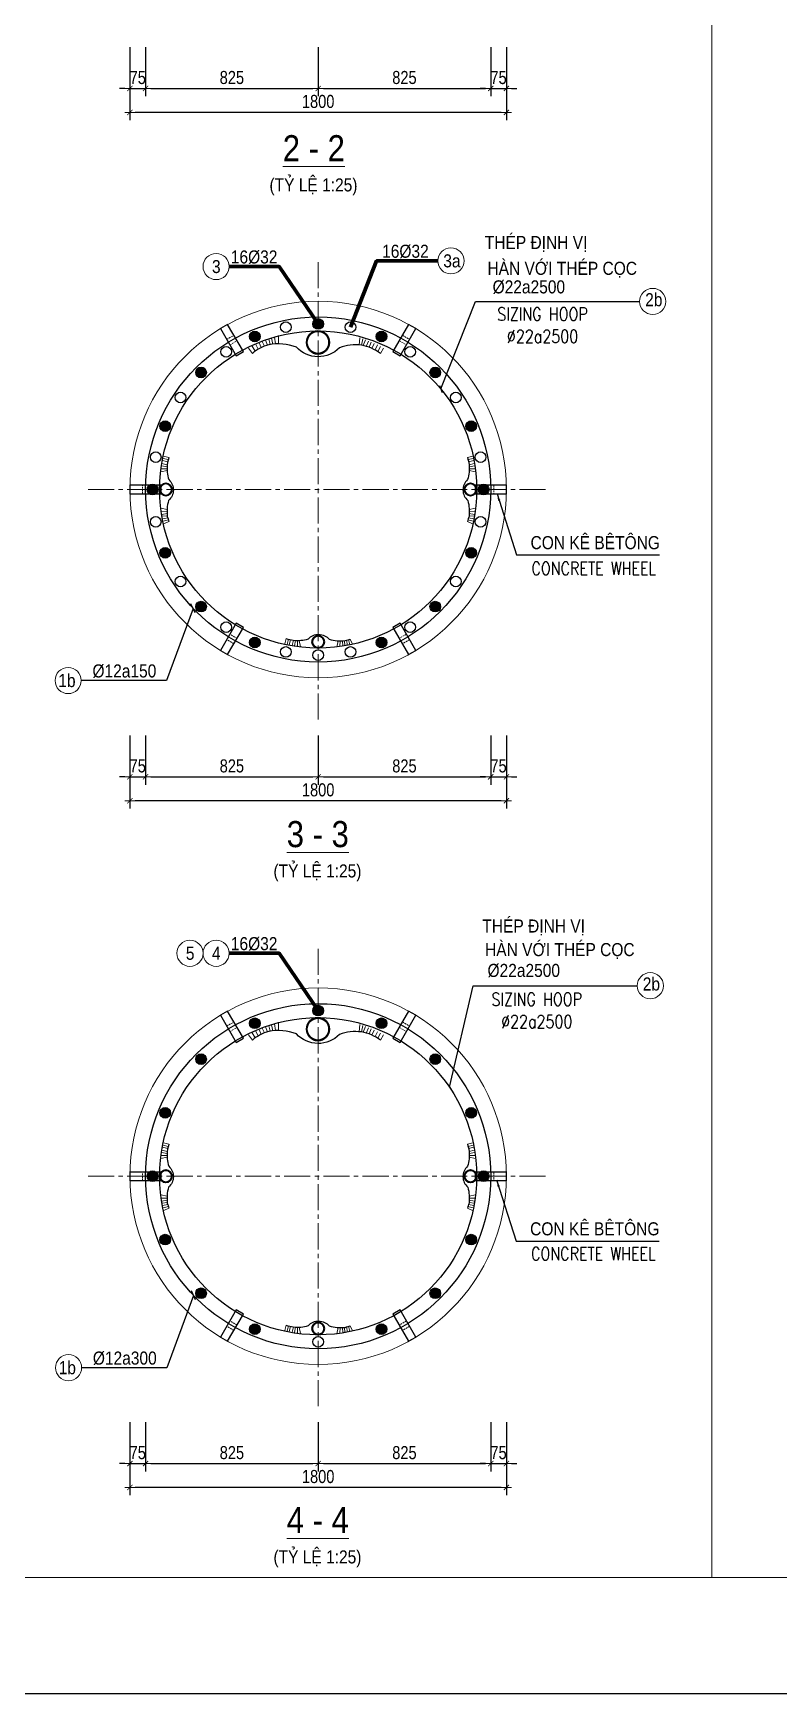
# Model space of a CAD drawing. Header units: millimetres. Extents: x -2123450 to -961021, y -260876 to 649159.
# Drawn here: x -1621413 to -1600025, y 211502 to 259140 of the extents above; entities that cross this region are included whole.
import ezdxf
from ezdxf.enums import TextEntityAlignment as Align

# ---------------------------------------------------------------- set-up
doc = ezdxf.new("R2010")
doc.units = ezdxf.units.MM
doc.header["$LTSCALE"] = 1000
doc.header["$MEASUREMENT"] = 0
doc.header["$PDMODE"] = 66
doc.linetypes.add('CENTER2', pattern=[1.125, 0.75, -0.125, 0.125, -0.125])
doc.linetypes.add('HIDDEN', pattern=[0.375, 0.25, -0.125])
doc.layers.get('0').update_dxf_attribs({"linetype": 'CONTINUOUS'})
doc.layers.get('DEFPOINTS').update_dxf_attribs({"linetype": 'CONTINUOUS'})
for name, color, linetype in [('03BORER', 3, 'CONTINUOUS'), ('05STEEL', 4, 'CONTINUOUS'), ('TEXT', 7, 'CONTINUOUS')]:
    doc.layers.add(name, color=color, linetype=linetype)
for name, color, linetype, lineweight in [('NDC_S_AXIS', 5, 'CENTER2', 15), ('NDC_S_CONTINUOUS', 3, 'CONTINUOUS', 20), ('NDC_S_DIM', 1, 'CONTINUOUS', 9), ('NDC_S_FOUNDATION NAME', 7, 'CONTINUOUS', 20), ('NDC_S_HATCH MATERIAL', 8, 'CONTINUOUS', 13), ('NDC_S_LEADER', 1, 'CONTINUOUS', 9), ('NDC_S_REBAR', 4, 'CONTINUOUS', 35), ('NDC_S_REBAR NO.', 7, 'CONTINUOUS', 20), ('NDC_S_REBAR NO. BOX', 1, 'CONTINUOUS', 9), ('NDC_S_REBAR SECTION', 6, 'CONTINUOUS', 25), ('NDC_S_STIRRUP', 2, 'CONTINUOUS', 25), ('NDC_S_VN TITLE', 6, 'CONTINUOUS', 9)]:
    doc.layers.add(name, color=color, linetype=linetype, lineweight=lineweight)
doc.styles.add('NDC_ARIAL', font='arial.ttf', dxfattribs={"width": 0.8})
doc.styles.get("Standard").update_dxf_attribs({"font": 'romans.shx', "bigfont": 'vns.shx'})
doc.dimstyles.new('NDC_1-100', dxfattribs={"dimscale": 100, "dimtxt": 2.2, "dimasz": 1, "dimexe": 1.5, "dimexo": 2, "dimgap": 0.8, "dimtad": 1, "dimdec": 0, "dimdsep": 46, "dimtxsty": 'NDC_ARIAL', "dimblk": 'DIMMARK', "dimcen": 49999.938995, "dimdle": 1.5, "dimclrd": 1, "dimclre": 1, "dimclrt": 3, "dimadec": 0, "dimazin": 0, "dimtfac": 1, "dimtdec": 0, "dimtix": 1, "dimtmove": 2, "dimatfit": 3, "dimfxl": 1, "dimarcsym": 0})
doc.dimstyles.new('NDC_1-150(25)', dxfattribs={"dimscale": 150, "dimtxt": 2.5, "dimasz": 1, "dimexe": 1.5, "dimexo": 0, "dimgap": 0.8, "dimtad": 1, "dimdec": 0, "dimlfac": 0.166667, "dimdsep": 46, "dimtxsty": 'NDC_ARIAL', "dimblk": 'DIMMARK', "dimcen": 49999.938995, "dimdle": 1.5, "dimclrd": 1, "dimclre": 1, "dimclrt": 3, "dimadec": 0, "dimazin": 0, "dimtfac": 1, "dimtdec": 0, "dimtix": 1, "dimtmove": 2, "dimatfit": 3, "dimfxl": 1, "dimarcsym": 0})

# ---------------------------------------------------------------- blocks, each defined once
blk = doc.blocks.new('DIMMARK')
at = {"layer": 'NDC_S_DIM', "color": 1}
blk.add_line((-1.5, 0), (1, 0), dxfattribs=at)
at = {"layer": 'NDC_S_DIM', "color": 2, "const_width": 0.15}
blk.add_lwpolyline([(-0.5, -0.5), (0.5, 0.5)], dxfattribs=at)
blk = doc.blocks.new('*D2135')
at = {"layer": 'DEFPOINTS', "color": 0, "transparency": 16777216}
for p in [(-1618639, 258738), (-1607839, 258738), (-1618639, 256868)]:
    blk.add_point(p, dxfattribs=at)
at = {"layer": 'NDC_S_DIM', "color": 1, "lineweight": -2, "transparency": 16777216}
for p, q in [((-1618639, 258738), (-1618639, 256643)), ((-1607839, 258738), (-1607839, 256643)), ((-1607989, 256868), (-1618489, 256868))]:
    blk.add_line(p, q, dxfattribs=at)
at = {"layer": 'NDC_S_DIM', "color": 1, "lineweight": -2, "transparency": 16777216, "xscale": 150, "yscale": 150, "zscale": 150, "rotation": 180}
blk.add_blockref('DIMMARK', (-1618639, 256868), dxfattribs=at)
at = {"layer": 'NDC_S_DIM', "color": 1, "lineweight": -2, "transparency": 16777216, "xscale": 150, "yscale": 150, "zscale": 150}
blk.add_blockref('DIMMARK', (-1607839, 256868), dxfattribs=at)
at = {"layer": 'NDC_S_DIM', "color": 3, "transparency": 16777216, "insert": (-1613239, 257180), "char_height": 375, "attachment_point": 5, "style": 'NDC_ARIAL'}
blk.add_mtext('1800', dxfattribs=at)
blk = doc.blocks.new('*D2136')
at = {"layer": 'DEFPOINTS', "color": 0, "transparency": 16777216}
for p in [(-1618639, 258738), (-1618189, 258738), (-1618189, 257555)]:
    blk.add_point(p, dxfattribs=at)
at = {"layer": 'NDC_S_DIM', "color": 1, "lineweight": -2, "transparency": 16777216}
for p, q in [((-1618639, 258738), (-1618639, 257330)), ((-1618189, 258738), (-1618189, 257330)), ((-1618789, 257555), (-1618939, 257555)), ((-1618639, 257555), (-1618189, 257555)), ((-1618039, 257555), (-1617889, 257555))]:
    blk.add_line(p, q, dxfattribs=at)
at = {"layer": 'NDC_S_DIM', "color": 1, "lineweight": -2, "transparency": 16777216, "xscale": 150, "yscale": 150, "zscale": 150}
blk.add_blockref('DIMMARK', (-1618639, 257555), dxfattribs=at)
at = {"layer": 'NDC_S_DIM', "color": 1, "lineweight": -2, "transparency": 16777216, "xscale": 150, "yscale": 150, "zscale": 150, "rotation": 180}
blk.add_blockref('DIMMARK', (-1618189, 257555), dxfattribs=at)
at = {"layer": 'NDC_S_DIM', "color": 3, "transparency": 16777216, "insert": (-1618414, 257866), "char_height": 375, "attachment_point": 5, "style": 'NDC_ARIAL'}
blk.add_mtext('75', dxfattribs=at)
blk = doc.blocks.new('*D2137')
at = {"layer": 'DEFPOINTS', "color": 0, "transparency": 16777216}
for p in [(-1618189, 258738), (-1613239, 258738), (-1613239, 257555)]:
    blk.add_point(p, dxfattribs=at)
at = {"layer": 'NDC_S_DIM', "color": 1, "lineweight": -2, "transparency": 16777216}
for p, q in [((-1618189, 258738), (-1618189, 257330)), ((-1613239, 258738), (-1613239, 257330)), ((-1618039, 257555), (-1613389, 257555))]:
    blk.add_line(p, q, dxfattribs=at)
at = {"layer": 'NDC_S_DIM', "color": 1, "lineweight": -2, "transparency": 16777216, "xscale": 150, "yscale": 150, "zscale": 150, "rotation": 180}
blk.add_blockref('DIMMARK', (-1618189, 257555), dxfattribs=at)
at = {"layer": 'NDC_S_DIM', "color": 1, "lineweight": -2, "transparency": 16777216, "xscale": 150, "yscale": 150, "zscale": 150}
blk.add_blockref('DIMMARK', (-1613239, 257555), dxfattribs=at)
at = {"layer": 'NDC_S_DIM', "color": 3, "transparency": 16777216, "insert": (-1615714, 257867), "char_height": 375, "attachment_point": 5, "style": 'NDC_ARIAL'}
blk.add_mtext('825', dxfattribs=at)
blk = doc.blocks.new('*D2138')
at = {"layer": 'DEFPOINTS', "color": 0, "transparency": 16777216}
for p in [(-1613239, 258738), (-1608289, 258738), (-1608289, 257555)]:
    blk.add_point(p, dxfattribs=at)
at = {"layer": 'NDC_S_DIM', "color": 1, "lineweight": -2, "transparency": 16777216}
for p, q in [((-1613239, 258738), (-1613239, 257330)), ((-1608289, 258738), (-1608289, 257330)), ((-1613089, 257555), (-1608439, 257555))]:
    blk.add_line(p, q, dxfattribs=at)
at = {"layer": 'NDC_S_DIM', "color": 1, "lineweight": -2, "transparency": 16777216, "xscale": 150, "yscale": 150, "zscale": 150, "rotation": 180}
blk.add_blockref('DIMMARK', (-1613239, 257555), dxfattribs=at)
at = {"layer": 'NDC_S_DIM', "color": 1, "lineweight": -2, "transparency": 16777216, "xscale": 150, "yscale": 150, "zscale": 150}
blk.add_blockref('DIMMARK', (-1608289, 257555), dxfattribs=at)
at = {"layer": 'NDC_S_DIM', "color": 3, "transparency": 16777216, "insert": (-1610764, 257867), "char_height": 375, "attachment_point": 5, "style": 'NDC_ARIAL'}
blk.add_mtext('825', dxfattribs=at)
blk = doc.blocks.new('*D2139')
at = {"layer": 'DEFPOINTS', "color": 0, "transparency": 16777216}
for p in [(-1608289, 258738), (-1607839, 258738), (-1607839, 257555)]:
    blk.add_point(p, dxfattribs=at)
at = {"layer": 'NDC_S_DIM', "color": 1, "lineweight": -2, "transparency": 16777216}
for p, q in [((-1608289, 258738), (-1608289, 257330)), ((-1607839, 258738), (-1607839, 257330)), ((-1608439, 257555), (-1608589, 257555)), ((-1608289, 257555), (-1607839, 257555)), ((-1607689, 257555), (-1607539, 257555))]:
    blk.add_line(p, q, dxfattribs=at)
at = {"layer": 'NDC_S_DIM', "color": 1, "lineweight": -2, "transparency": 16777216, "xscale": 150, "yscale": 150, "zscale": 150}
blk.add_blockref('DIMMARK', (-1608289, 257555), dxfattribs=at)
at = {"layer": 'NDC_S_DIM', "color": 1, "lineweight": -2, "transparency": 16777216, "xscale": 150, "yscale": 150, "zscale": 150, "rotation": 180}
blk.add_blockref('DIMMARK', (-1607839, 257555), dxfattribs=at)
at = {"layer": 'NDC_S_DIM', "color": 3, "transparency": 16777216, "insert": (-1608064, 257866), "char_height": 375, "attachment_point": 5, "style": 'NDC_ARIAL'}
blk.add_mtext('75', dxfattribs=at)
blk = doc.blocks.new('*U155')
at = {"layer": 'NDC_S_CONTINUOUS'}
blk.add_circle((0, 0), 5400, dxfattribs=at)
at = {"layer": 'NDC_S_STIRRUP'}
for radius in [4950, 4550]:
    blk.add_circle((0, 0), radius, dxfattribs=at)
blk = doc.blocks.new('*D2140')
at = {"layer": 'DEFPOINTS', "color": 0, "transparency": 16777216}
for p in [(-1618639, 238990), (-1607839, 238990), (-1618639, 237120)]:
    blk.add_point(p, dxfattribs=at)
at = {"layer": 'NDC_S_DIM', "color": 1, "lineweight": -2, "transparency": 16777216}
for p, q in [((-1618639, 238990), (-1618639, 236895)), ((-1607839, 238990), (-1607839, 236895)), ((-1607989, 237120), (-1618489, 237120))]:
    blk.add_line(p, q, dxfattribs=at)
at = {"layer": 'NDC_S_DIM', "color": 1, "lineweight": -2, "transparency": 16777216, "xscale": 150, "yscale": 150, "zscale": 150, "rotation": 180}
blk.add_blockref('DIMMARK', (-1618639, 237120), dxfattribs=at)
at = {"layer": 'NDC_S_DIM', "color": 1, "lineweight": -2, "transparency": 16777216, "xscale": 150, "yscale": 150, "zscale": 150}
blk.add_blockref('DIMMARK', (-1607839, 237120), dxfattribs=at)
at = {"layer": 'NDC_S_DIM', "color": 3, "transparency": 16777216, "insert": (-1613239, 237431), "char_height": 375, "attachment_point": 5, "style": 'NDC_ARIAL'}
blk.add_mtext('1800', dxfattribs=at)
blk = doc.blocks.new('*D2141')
at = {"layer": 'DEFPOINTS', "color": 0, "transparency": 16777216}
for p in [(-1618639, 238990), (-1618189, 238990), (-1618189, 237807)]:
    blk.add_point(p, dxfattribs=at)
at = {"layer": 'NDC_S_DIM', "color": 1, "lineweight": -2, "transparency": 16777216}
for p, q in [((-1618639, 238990), (-1618639, 237582)), ((-1618189, 238990), (-1618189, 237582)), ((-1618789, 237807), (-1618939, 237807)), ((-1618639, 237807), (-1618189, 237807)), ((-1618039, 237807), (-1617889, 237807))]:
    blk.add_line(p, q, dxfattribs=at)
at = {"layer": 'NDC_S_DIM', "color": 1, "lineweight": -2, "transparency": 16777216, "xscale": 150, "yscale": 150, "zscale": 150}
blk.add_blockref('DIMMARK', (-1618639, 237807), dxfattribs=at)
at = {"layer": 'NDC_S_DIM', "color": 1, "lineweight": -2, "transparency": 16777216, "xscale": 150, "yscale": 150, "zscale": 150, "rotation": 180}
blk.add_blockref('DIMMARK', (-1618189, 237807), dxfattribs=at)
at = {"layer": 'NDC_S_DIM', "color": 3, "transparency": 16777216, "insert": (-1618414, 238118), "char_height": 375, "attachment_point": 5, "style": 'NDC_ARIAL'}
blk.add_mtext('75', dxfattribs=at)
blk = doc.blocks.new('*D2142')
at = {"layer": 'DEFPOINTS', "color": 0, "transparency": 16777216}
for p in [(-1618189, 238990), (-1613239, 238990), (-1613239, 237807)]:
    blk.add_point(p, dxfattribs=at)
at = {"layer": 'NDC_S_DIM', "color": 1, "lineweight": -2, "transparency": 16777216}
for p, q in [((-1618189, 238990), (-1618189, 237582)), ((-1613239, 238990), (-1613239, 237582)), ((-1618039, 237807), (-1613389, 237807))]:
    blk.add_line(p, q, dxfattribs=at)
at = {"layer": 'NDC_S_DIM', "color": 1, "lineweight": -2, "transparency": 16777216, "xscale": 150, "yscale": 150, "zscale": 150, "rotation": 180}
blk.add_blockref('DIMMARK', (-1618189, 237807), dxfattribs=at)
at = {"layer": 'NDC_S_DIM', "color": 1, "lineweight": -2, "transparency": 16777216, "xscale": 150, "yscale": 150, "zscale": 150}
blk.add_blockref('DIMMARK', (-1613239, 237807), dxfattribs=at)
at = {"layer": 'NDC_S_DIM', "color": 3, "transparency": 16777216, "insert": (-1615714, 238118), "char_height": 375, "attachment_point": 5, "style": 'NDC_ARIAL'}
blk.add_mtext('825', dxfattribs=at)
blk = doc.blocks.new('*D2143')
at = {"layer": 'DEFPOINTS', "color": 0, "transparency": 16777216}
for p in [(-1613239, 238990), (-1608289, 238990), (-1608289, 237807)]:
    blk.add_point(p, dxfattribs=at)
at = {"layer": 'NDC_S_DIM', "color": 1, "lineweight": -2, "transparency": 16777216}
for p, q in [((-1613239, 238990), (-1613239, 237582)), ((-1608289, 238990), (-1608289, 237582)), ((-1613089, 237807), (-1608439, 237807))]:
    blk.add_line(p, q, dxfattribs=at)
at = {"layer": 'NDC_S_DIM', "color": 1, "lineweight": -2, "transparency": 16777216, "xscale": 150, "yscale": 150, "zscale": 150, "rotation": 180}
blk.add_blockref('DIMMARK', (-1613239, 237807), dxfattribs=at)
at = {"layer": 'NDC_S_DIM', "color": 1, "lineweight": -2, "transparency": 16777216, "xscale": 150, "yscale": 150, "zscale": 150}
blk.add_blockref('DIMMARK', (-1608289, 237807), dxfattribs=at)
at = {"layer": 'NDC_S_DIM', "color": 3, "transparency": 16777216, "insert": (-1610764, 238118), "char_height": 375, "attachment_point": 5, "style": 'NDC_ARIAL'}
blk.add_mtext('825', dxfattribs=at)
blk = doc.blocks.new('*D2144')
at = {"layer": 'DEFPOINTS', "color": 0, "transparency": 16777216}
for p in [(-1608289, 238990), (-1607839, 238990), (-1607839, 237807)]:
    blk.add_point(p, dxfattribs=at)
at = {"layer": 'NDC_S_DIM', "color": 1, "lineweight": -2, "transparency": 16777216}
for p, q in [((-1608289, 238990), (-1608289, 237582)), ((-1607839, 238990), (-1607839, 237582)), ((-1608439, 237807), (-1608589, 237807)), ((-1608289, 237807), (-1607839, 237807)), ((-1607689, 237807), (-1607539, 237807))]:
    blk.add_line(p, q, dxfattribs=at)
at = {"layer": 'NDC_S_DIM', "color": 1, "lineweight": -2, "transparency": 16777216, "xscale": 150, "yscale": 150, "zscale": 150}
blk.add_blockref('DIMMARK', (-1608289, 237807), dxfattribs=at)
at = {"layer": 'NDC_S_DIM', "color": 1, "lineweight": -2, "transparency": 16777216, "xscale": 150, "yscale": 150, "zscale": 150, "rotation": 180}
blk.add_blockref('DIMMARK', (-1607839, 237807), dxfattribs=at)
at = {"layer": 'NDC_S_DIM', "color": 3, "transparency": 16777216, "insert": (-1608064, 238118), "char_height": 375, "attachment_point": 5, "style": 'NDC_ARIAL'}
blk.add_mtext('75', dxfattribs=at)
blk = doc.blocks.new('*D2120')
at = {"layer": 'DEFPOINTS', "color": 0, "transparency": 16777216}
for p in [(-1618639, 219290), (-1607839, 219290), (-1618639, 217420)]:
    blk.add_point(p, dxfattribs=at)
at = {"layer": 'NDC_S_DIM', "color": 1, "lineweight": -2, "transparency": 16777216}
for p, q in [((-1618639, 219290), (-1618639, 217195)), ((-1607839, 219290), (-1607839, 217195)), ((-1607989, 217420), (-1618489, 217420))]:
    blk.add_line(p, q, dxfattribs=at)
at = {"layer": 'NDC_S_DIM', "color": 1, "lineweight": -2, "transparency": 16777216, "xscale": 150, "yscale": 150, "zscale": 150, "rotation": 180}
blk.add_blockref('DIMMARK', (-1618639, 217420), dxfattribs=at)
at = {"layer": 'NDC_S_DIM', "color": 1, "lineweight": -2, "transparency": 16777216, "xscale": 150, "yscale": 150, "zscale": 150}
blk.add_blockref('DIMMARK', (-1607839, 217420), dxfattribs=at)
at = {"layer": 'NDC_S_DIM', "color": 3, "transparency": 16777216, "insert": (-1613239, 217732), "char_height": 375, "attachment_point": 5, "style": 'NDC_ARIAL'}
blk.add_mtext('1800', dxfattribs=at)
blk = doc.blocks.new('*D2121')
at = {"layer": 'DEFPOINTS', "color": 0, "transparency": 16777216}
for p in [(-1618639, 219290), (-1618189, 219290), (-1618189, 218107)]:
    blk.add_point(p, dxfattribs=at)
at = {"layer": 'NDC_S_DIM', "color": 1, "lineweight": -2, "transparency": 16777216}
for p, q in [((-1618639, 219290), (-1618639, 217882)), ((-1618189, 219290), (-1618189, 217882)), ((-1618789, 218107), (-1618939, 218107)), ((-1618639, 218107), (-1618189, 218107)), ((-1618039, 218107), (-1617889, 218107))]:
    blk.add_line(p, q, dxfattribs=at)
at = {"layer": 'NDC_S_DIM', "color": 1, "lineweight": -2, "transparency": 16777216, "xscale": 150, "yscale": 150, "zscale": 150}
blk.add_blockref('DIMMARK', (-1618639, 218107), dxfattribs=at)
at = {"layer": 'NDC_S_DIM', "color": 1, "lineweight": -2, "transparency": 16777216, "xscale": 150, "yscale": 150, "zscale": 150, "rotation": 180}
blk.add_blockref('DIMMARK', (-1618189, 218107), dxfattribs=at)
at = {"layer": 'NDC_S_DIM', "color": 3, "transparency": 16777216, "insert": (-1618414, 218418), "char_height": 375, "attachment_point": 5, "style": 'NDC_ARIAL'}
blk.add_mtext('75', dxfattribs=at)
blk = doc.blocks.new('*D2122')
at = {"layer": 'DEFPOINTS', "color": 0, "transparency": 16777216}
for p in [(-1618189, 219290), (-1613239, 219290), (-1613239, 218107)]:
    blk.add_point(p, dxfattribs=at)
at = {"layer": 'NDC_S_DIM', "color": 1, "lineweight": -2, "transparency": 16777216}
for p, q in [((-1618189, 219290), (-1618189, 217882)), ((-1613239, 219290), (-1613239, 217882)), ((-1618039, 218107), (-1613389, 218107))]:
    blk.add_line(p, q, dxfattribs=at)
at = {"layer": 'NDC_S_DIM', "color": 1, "lineweight": -2, "transparency": 16777216, "xscale": 150, "yscale": 150, "zscale": 150, "rotation": 180}
blk.add_blockref('DIMMARK', (-1618189, 218107), dxfattribs=at)
at = {"layer": 'NDC_S_DIM', "color": 1, "lineweight": -2, "transparency": 16777216, "xscale": 150, "yscale": 150, "zscale": 150}
blk.add_blockref('DIMMARK', (-1613239, 218107), dxfattribs=at)
at = {"layer": 'NDC_S_DIM', "color": 3, "transparency": 16777216, "insert": (-1615714, 218418), "char_height": 375, "attachment_point": 5, "style": 'NDC_ARIAL'}
blk.add_mtext('825', dxfattribs=at)
blk = doc.blocks.new('*D2123')
at = {"layer": 'DEFPOINTS', "color": 0, "transparency": 16777216}
for p in [(-1613239, 219290), (-1608289, 219290), (-1608289, 218107)]:
    blk.add_point(p, dxfattribs=at)
at = {"layer": 'NDC_S_DIM', "color": 1, "lineweight": -2, "transparency": 16777216}
for p, q in [((-1613239, 219290), (-1613239, 217882)), ((-1608289, 219290), (-1608289, 217882)), ((-1613089, 218107), (-1608439, 218107))]:
    blk.add_line(p, q, dxfattribs=at)
at = {"layer": 'NDC_S_DIM', "color": 1, "lineweight": -2, "transparency": 16777216, "xscale": 150, "yscale": 150, "zscale": 150, "rotation": 180}
blk.add_blockref('DIMMARK', (-1613239, 218107), dxfattribs=at)
at = {"layer": 'NDC_S_DIM', "color": 1, "lineweight": -2, "transparency": 16777216, "xscale": 150, "yscale": 150, "zscale": 150}
blk.add_blockref('DIMMARK', (-1608289, 218107), dxfattribs=at)
at = {"layer": 'NDC_S_DIM', "color": 3, "transparency": 16777216, "insert": (-1610764, 218418), "char_height": 375, "attachment_point": 5, "style": 'NDC_ARIAL'}
blk.add_mtext('825', dxfattribs=at)
blk = doc.blocks.new('*D2124')
at = {"layer": 'DEFPOINTS', "color": 0, "transparency": 16777216}
for p in [(-1608289, 219290), (-1607839, 219290), (-1607839, 218107)]:
    blk.add_point(p, dxfattribs=at)
at = {"layer": 'NDC_S_DIM', "color": 1, "lineweight": -2, "transparency": 16777216}
for p, q in [((-1608289, 219290), (-1608289, 217882)), ((-1607839, 219290), (-1607839, 217882)), ((-1608439, 218107), (-1608589, 218107)), ((-1608289, 218107), (-1607839, 218107)), ((-1607689, 218107), (-1607539, 218107))]:
    blk.add_line(p, q, dxfattribs=at)
at = {"layer": 'NDC_S_DIM', "color": 1, "lineweight": -2, "transparency": 16777216, "xscale": 150, "yscale": 150, "zscale": 150}
blk.add_blockref('DIMMARK', (-1608289, 218107), dxfattribs=at)
at = {"layer": 'NDC_S_DIM', "color": 1, "lineweight": -2, "transparency": 16777216, "xscale": 150, "yscale": 150, "zscale": 150, "rotation": 180}
blk.add_blockref('DIMMARK', (-1607839, 218107), dxfattribs=at)
at = {"layer": 'NDC_S_DIM', "color": 3, "transparency": 16777216, "insert": (-1608064, 218418), "char_height": 375, "attachment_point": 5, "style": 'NDC_ARIAL'}
blk.add_mtext('75', dxfattribs=at)
blk = doc.blocks.new('21231')
at = {"layer": 'NDC_S_REBAR SECTION'}
h = blk.add_hatch(color=256, dxfattribs=at)
h.dxf.hatch_style = 1
edge = h.paths.add_edge_path()
edge.add_arc((-522, -406), 153, 0, 360)
blk.add_circle((-522, -406), 153, dxfattribs=at)
blk = doc.blocks.new('*U128')
at = {"color": 1}
blk.add_blockref('21231', (522, 406), dxfattribs=at)
blk = doc.blocks.new('*U2082')
at = {"color": 0, "linetype": 'ByBlock', "lineweight": -2, "transparency": 16777216, "rotation": 180}
blk.add_blockref('*U128', (0, 0), dxfattribs=at)
blk = doc.blocks.new('*U2083')
at = {"layer": '03BORER', "color": 0, "linetype": 'ByBlock', "lineweight": -2, "transparency": 16777216}
blk.add_blockref('*U2082', (-1443220, 376956), dxfattribs=at)
for p, rotation in [((-1445038, 376594), 22.5), ((-1441402, 376594), 337.4999999999999), ((-1446579, 375565), 45.00000000000001), ((-1439861, 375565), 315), ((-1447608, 374024), 67.5), ((-1438831, 374024), 292.4999999999999), ((-1447970, 372206), 90), ((-1438470, 372206), 270), ((-1447608, 370388), 112.5), ((-1438831, 370388), 247.5), ((-1446579, 368847), 135), ((-1439861, 368847), 225), ((-1445038, 367817), 157.5), ((-1441402, 367817), 202.4999999999999), ((-1443220, 367456), 180)]:
    blk.add_blockref('*U2082', p, dxfattribs=dict(at, rotation=rotation))
blk = doc.blocks.new('MC7')
at = {"layer": '03BORER'}
blk.add_lwpolyline([(-277807, 378710), (-275557, 378710), (-275557, 379310), (-277807, 379310)], close=True, dxfattribs=at)
at = {"layer": 'NDC_S_HATCH MATERIAL', "linetype": 'HIDDEN', "ltscale": 0.5}
for p, q in [((-276907, 378710), (-276907, 379310)), ((-276457, 378710), (-276457, 379310))]:
    blk.add_line(p, q, dxfattribs=at)
blk = doc.blocks.new('*U124')
at = {"layer": 'NDC_S_DIM', "xscale": 0.4, "yscale": 0.4, "zscale": 0.4}
blk.add_blockref('MC7', (110673, -151604), dxfattribs=at)
blk = doc.blocks.new('*U2084')
at = {"color": 0, "linetype": 'ByBlock', "lineweight": -2, "transparency": 16777216}
blk.add_blockref('*U124', (0, 0), dxfattribs=at)
blk = doc.blocks.new('*U2085')
at = {"layer": '03BORER', "color": 0, "linetype": 'ByBlock', "lineweight": -2, "transparency": 16777216}
for p, rotation in [((-1445695, 337529), 299.9999999999999), ((-1440745, 337529), 239.9999999999999), ((-1438270, 333242), 180), ((-1445695, 328955), 59.99999999999999), ((-1440745, 328955), 120)]:
    blk.add_blockref('*U2084', p, dxfattribs=dict(at, rotation=rotation))
blk.add_blockref('*U2084', (-1448170, 333242), dxfattribs=at)
blk = doc.blocks.new('*U2086')
at = {"color": 0, "linetype": 'ByBlock', "lineweight": -2, "transparency": 16777216, "rotation": 180}
blk.add_blockref('*U128', (0, 0), dxfattribs=at)
blk = doc.blocks.new('*U2087')
at = {"layer": '03BORER', "color": 0, "linetype": 'ByBlock', "lineweight": -2, "transparency": 16777216}
blk.add_blockref('*U2086', (-1443220, 376956), dxfattribs=at)
for p, rotation in [((-1445038, 376594), 22.5), ((-1441402, 376594), 337.4999999999999), ((-1446579, 375565), 45.00000000000001), ((-1439861, 375565), 315), ((-1447608, 374024), 67.5), ((-1438831, 374024), 292.4999999999999), ((-1447970, 372206), 90), ((-1438470, 372206), 270), ((-1447608, 370388), 112.5), ((-1438831, 370388), 247.5), ((-1446579, 368847), 135), ((-1439861, 368847), 225), ((-1445038, 367817), 157.5), ((-1441402, 367817), 202.4999999999999), ((-1443220, 367456), 180)]:
    blk.add_blockref('*U2086', p, dxfattribs=dict(at, rotation=rotation))
blk = doc.blocks.new('*U123')
at = {"layer": 'NDC_S_DIM', "xscale": 0.4, "yscale": 0.4, "zscale": 0.4}
blk.add_blockref('MC7', (110673, -151604), dxfattribs=at)
blk = doc.blocks.new('*U2072')
at = {"color": 0, "linetype": 'ByBlock', "lineweight": -2, "transparency": 16777216}
blk.add_blockref('*U123', (0, 0), dxfattribs=at)
blk = doc.blocks.new('*U2073')
at = {"layer": '03BORER', "color": 0, "linetype": 'ByBlock', "lineweight": -2, "transparency": 16777216}
for p, rotation in [((-1445695, 356744), 299.9999999999999), ((-1440745, 356744), 239.9999999999999), ((-1438270, 352458), 180), ((-1445695, 348171), 59.99999999999999), ((-1440745, 348171), 120)]:
    blk.add_blockref('*U2072', p, dxfattribs=dict(at, rotation=rotation))
blk.add_blockref('*U2072', (-1448170, 352458), dxfattribs=at)
blk = doc.blocks.new('*U129')
at = {"layer": 'NDC_S_REBAR SECTION'}
blk.add_circle((0, 0), 153, dxfattribs=at)
blk = doc.blocks.new('*U2071')
at = {"color": 0, "linetype": 'ByBlock', "lineweight": -2, "transparency": 16777216, "rotation": 89.9999999999999}
blk.add_blockref('*U129', (0, 0), dxfattribs=at)
blk = doc.blocks.new('*U2062')
at = {"layer": '03BORER', "color": 0, "linetype": 'ByBlock', "lineweight": -2, "transparency": 16777216}
for p, rotation in [((-1444147, 376865), 11.25000000000001), ((-1442293, 376865), 348.75), ((-1445859, 376155), 33.75), ((-1445038, 376594), 22.5), ((-1441402, 376594), 337.4999999999999), ((-1440581, 376155), 326.25), ((-1446579, 375565), 45.00000000000001), ((-1439861, 375565), 315), ((-1447169, 374845), 56.25000000000001), ((-1439270, 374845), 303.75), ((-1447608, 374024), 67.5), ((-1438831, 374024), 292.4999999999999), ((-1447879, 373133), 78.74999999999999), ((-1438561, 373133), 281.25), ((-1447970, 372206), 90), ((-1438470, 372206), 270), ((-1447879, 371279), 101.25), ((-1438561, 371279), 258.75), ((-1447608, 370388), 112.5), ((-1438831, 370388), 247.5), ((-1447169, 369567), 123.75), ((-1439270, 369567), 236.2499999999999), ((-1446579, 368847), 135), ((-1439861, 368847), 225), ((-1445859, 368256), 146.25), ((-1440581, 368256), 213.75), ((-1445038, 367817), 157.5), ((-1441402, 367817), 202.4999999999999), ((-1444147, 367547), 168.75), ((-1443220, 367456), 180), ((-1442293, 367547), 191.25)]:
    blk.add_blockref('*U2071', p, dxfattribs=dict(at, rotation=rotation))
blk.add_blockref('*U2071', (-1443220, 376956), dxfattribs=at)
blk = doc.blocks.new('ưeqwewe')
at = {"layer": '05STEEL', "color": 4}
blk.add_lwpolyline([(-1487886, 328815, 0.123663), (-1487656, 329371, 0.128024), (-1487741, 330000, -0.427682), (-1487741, 331236, 0.132008), (-1487681, 332031, 0.107548), (-1487939, 332493, 0.020618)], format="xyb", dxfattribs=at)
at = {"layer": 'NDC_S_HATCH MATERIAL'}
for p, q in [((-1487939, 332493), (-1487786, 332607)), ((-1487876, 332415), (-1487730, 332504)), ((-1487819, 332333), (-1487678, 332403)), ((-1487769, 332246), (-1487633, 332308)), ((-1487726, 332154), (-1487593, 332217)), ((-1487693, 332068), (-1487554, 332124)), ((-1487674, 331991), (-1487518, 332029)), ((-1487664, 331916), (-1487489, 331949)), ((-1487657, 331833), (-1487462, 331869)), ((-1487654, 331745), (-1487426, 331751)), ((-1487685, 329232), (-1487531, 329173)), ((-1487665, 329316), (-1487499, 329257)), ((-1487656, 329371), (-1487472, 329337)), ((-1487650, 329436), (-1487444, 329424)), ((-1487886, 328815), (-1487729, 328733)), ((-1487831, 328896), (-1487683, 328823)), ((-1487784, 328977), (-1487641, 328910)), ((-1487741, 329068), (-1487599, 329006)), ((-1487710, 329148), (-1487564, 329088))]:
    blk.add_line(p, q, dxfattribs=at)
at = {"layer": 'NDC_S_REBAR'}
for radius in [330, 315]:
    blk.add_circle((-1487594, 330618), radius, dxfattribs=at)
blk = doc.blocks.new('HAN DAI')
at = {"layer": '05STEEL', "color": 4}
blk.add_lwpolyline([(-307567, 288279, 0.02201), (-307612, 288076, 0.102878), (-307569, 287644, -0.455013), (-307575, 287047, 0.096416), (-307610, 286589, -0.01258), (-307567, 286440, 0.020618)], format="xyb", dxfattribs=at)
at = {"layer": 'NDC_S_HATCH MATERIAL'}
for p, q in [((-307583, 288217), (-307732, 288254)), ((-307567, 288279), (-307718, 288316)), ((-307616, 287903), (-307800, 287868)), ((-307618, 287953), (-307788, 287955)), ((-307617, 288015), (-307775, 288042)), ((-307612, 288073), (-307762, 288110)), ((-307597, 288152), (-307747, 288189)), ((-307616, 286791), (-307797, 286822)), ((-307618, 286730), (-307784, 286735)), ((-307616, 286670), (-307768, 286643)), ((-307612, 286608), (-307759, 286591)), ((-307598, 286552), (-307745, 286521)), ((-307579, 286488), (-307730, 286453)), ((-307567, 286440), (-307710, 286372))]:
    blk.add_line(p, q, dxfattribs=at)
blk = doc.blocks.new('qưeqeqew')
at = {"layer": 'NDC_S_REBAR'}
for radius in [180, 168]:
    blk.add_circle((180, 0), radius, dxfattribs=at)
at = {"layer": 'NDC_S_DIM'}
blk.add_blockref('HAN DAI', (307832, -287360), dxfattribs=at)

msp = doc.modelspace()

# ---------------------------------------------------------------- linework, layer by layer
at = {"layer": 'DEFPOINTS'}
msp.add_lwpolyline([(-1698145.34, 300601.64), (-1571995.34, 300601.64), (-1571995.34, 211501.64), (-1698145.34, 211501.64)], close=True, dxfattribs=at)
at = {"layer": 'NDC_S_AXIS'}
for p, q in [((-1613239.05, 239449.19), (-1613239.05, 252649.19)), ((-1619839.05, 246049.19), (-1606639.05, 246049.19)), ((-1613239.05, 219749.26), (-1613239.05, 232949.26)), ((-1619839.05, 226349.26), (-1606639.05, 226349.26))]:
    msp.add_line(p, q, dxfattribs=at)
at = {"layer": 'NDC_S_CONTINUOUS'}
for p, q in [((-1601948.56, 294782.92), (-1601948.56, 214839.97)), ((-1621816.35, 214839.97), (-1585648.12, 214839.97))]:
    msp.add_line(p, q, dxfattribs=at)
at = {"layer": 'NDC_S_LEADER', "lineweight": 100}
for points in [[(-1612312.37, 250707.92), (-1611562.89, 252609.07), (-1609804.39, 252609.07)], [(-1613239.05, 250799.19), (-1614354.61, 252445.29), (-1615791.65, 252445.29)], [(-1613239.05, 231099.26), (-1614354.61, 232745.36), (-1615791.65, 232745.36)]]:
    msp.add_lwpolyline(points, dxfattribs=at)
at = {"layer": 'NDC_S_REBAR NO. BOX'}
for centre in [(-1609429.39, 252609.07), (-1616166.65, 252445.29), (-1603642.11, 251444.25), (-1620410.84, 240569.01), (-1616916.65, 232745.36), (-1616166.65, 232745.36), (-1603711.04, 231814.33), (-1620399.32, 220857)]:
    msp.add_circle(centre, 375, dxfattribs=at)

# ---------------------------------------------------------------- block references
at = {"color": 1}
for name, p in [('*U155', (-1613239.05, 246049.19)), ('qưeqeqew', (-1617789.05, 246049.19)), ('*U155', (-1613239.05, 226349.26)), ('qưeqeqew', (-1617789.05, 226349.26))]:
    msp.add_blockref(name, p, dxfattribs=at)
for name, p, rotation in [('ưeqwewe', (-1259321.65, 1732491.44), 89.10079871385915), ('qưeqeqew', (-1613239.05, 241499.19), 89.48022287332812), ('ưeqwewe', (-1259321.65, 1712791.52), 89.10079871385915), ('qưeqeqew', (-1613239.05, 221799.26), 89.48022287332812)]:
    msp.add_blockref(name, p, dxfattribs=dict(at, rotation=rotation))
at = {"color": 1, "xscale": -1}
for p in [(-1608689.05, 246049.19), (-1608689.05, 226349.26)]:
    msp.add_blockref('qưeqeqew', p, dxfattribs=at)
at = {"layer": '03BORER'}
for name, p in [('*U2073', (-170019.16, -106408.42)), ('*U2083', (-170019.16, -126156.68)), ('*U2062', (-170019.16, -126156.68)), ('*U2085', (-170019.16, -106892.71)), ('*U2087', (-170019.16, -145856.61))]:
    msp.add_blockref(name, p, dxfattribs=at)

# ---------------------------------------------------------------- texts
at = {"layer": 'NDC_S_FOUNDATION NAME', "style": 'NDC_ARIAL', "width": 0.85}
for s, p in [('16%%C32', (-1610736.06, 252885.38)), ('THÉP ĐỊNH VỊ', (-1606987.45, 253143.55)), ('16%%C32', (-1615075.86, 252721.6)), ('HÀN VỚI THÉP CỌC', (-1606237.45, 252402.55)), ('%%C22a2500', (-1607195.02, 251863.49)), ('CON KÊ BÊTÔNG', (-1605290.7, 244573.31)), ('%%C12a150', (-1618797.67, 240845.31)), ('THÉP ĐỊNH VỊ', (-1607056.37, 233534.58)), ('16%%C32', (-1615075.86, 233021.67)), ('HÀN VỚI THÉP CỌC', (-1606306.37, 232857.92)), ('%%C22a2500', (-1607341.19, 232254.51)), ('CON KÊ BÊTÔNG', (-1605303.32, 224888.58)), ('%%C12a300', (-1618786.16, 221133.31))]:
    msp.add_text(s, height=375, dxfattribs=at).set_placement(p, align=Align.MIDDLE)
at = {"layer": 'NDC_S_REBAR NO.', "style": 'NDC_ARIAL', "width": 0.85}
for s, p in [('3', (-1616161.43, 252445.29)), ('3a', (-1609401.34, 252609.07)), ('2b', (-1603610.61, 251494.33)), ('1b', (-1620446.28, 240569.01)), ('5', (-1616911.43, 232745.36)), ('4', (-1616161.43, 232745.36)), ('2b', (-1603679.53, 231864.41)), ('1b', (-1620434.76, 220857))]:
    msp.add_text(s, height=375, dxfattribs=at).set_placement(p, align=Align.MIDDLE_CENTER)
at = {"layer": 'NDC_S_VN TITLE', "style": 'NDC_ARIAL', "width": 0.85}
for s, height, p in [('%%U2 - 2', 750, (-1613363.53, 255845.44)), ('(TỶ LỆ 1:25)', 375, (-1613373.25, 254788.77)), ('%%U3 - 3', 750, (-1613249.92, 236164.54)), ('(TỶ LỆ 1:25)', 375, (-1613259.63, 235107.87)), ('%%U4 - 4', 750, (-1613249.92, 216485.56)), ('(TỶ LỆ 1:25)', 375, (-1613259.63, 215428.9))]:
    msp.add_text(s, height=height, dxfattribs=at).set_placement(p, align=Align.MIDDLE)
at = {"layer": 'TEXT', "color": 3, "linetype": 'Continuous', "ltscale": 0.8, "width": 0.8}
for s, p in [('SIZING HOOP', (-1606801.98, 251081.96)), ('%%C22a2500', (-1606801.98, 250442.98)), ('CONCRETE WHEEL', (-1605331.93, 243785.17)), ('SIZING HOOP', (-1606968.58, 231424.19)), ('%%C22a2500', (-1606968.58, 230785.2)), ('CONCRETE WHEEL', (-1605344.56, 224127.28))]:
    msp.add_text(s, height=375, dxfattribs=at).set_placement(p, align=Align.MIDDLE_CENTER)

# ---------------------------------------------------------------- dimensions: what is measured, and where the dimension line sits
at = {"layer": 'NDC_S_DIM'}
for base, p1, p2, picture, middle in [((-1618189.05, 257555.17), (-1618639.05, 258738.44), (-1618189.05, 258738.44), '*D2136', (-1618414.05, 257865.87)), ((-1618639.05, 256868.25), (-1607839.05, 258738.44), (-1618639.05, 258738.44), '*D2135', (-1613239.05, 257179.72)), ((-1613239.05, 257555.17), (-1618189.05, 258738.44), (-1613239.05, 258738.44), '*D2137', (-1615714.05, 257866.64)), ((-1608289.05, 257555.17), (-1613239.05, 258738.44), (-1608289.05, 258738.44), '*D2138', (-1610764.05, 257866.64)), ((-1607839.05, 257555.17), (-1608289.05, 258738.44), (-1607839.05, 258738.44), '*D2139', (-1608064.05, 257865.87)), ((-1618189.05, 237806.91), (-1618639.05, 238990.18), (-1618189.05, 238990.18), '*D2141', (-1618414.05, 238117.61)), ((-1618639.05, 237119.99), (-1607839.05, 238990.18), (-1618639.05, 238990.18), '*D2140', (-1613239.05, 237431.45)), ((-1613239.05, 237806.91), (-1618189.05, 238990.18), (-1613239.05, 238990.18), '*D2142', (-1615714.05, 238118.37)), ((-1608289.05, 237806.91), (-1613239.05, 238990.18), (-1608289.05, 238990.18), '*D2143', (-1610764.05, 238118.37)), ((-1607839.05, 237806.91), (-1608289.05, 238990.18), (-1607839.05, 238990.18), '*D2144', (-1608064.05, 238117.61)), ((-1618189.05, 218106.98), (-1618639.05, 219290.25), (-1618189.05, 219290.25), '*D2121', (-1618414.05, 218417.68)), ((-1618639.05, 217420.06), (-1607839.05, 219290.25), (-1618639.05, 219290.25), '*D2120', (-1613239.05, 217731.52)), ((-1613239.05, 218106.98), (-1618189.05, 219290.25), (-1613239.05, 219290.25), '*D2122', (-1615714.05, 218418.45)), ((-1608289.05, 218106.98), (-1613239.05, 219290.25), (-1608289.05, 219290.25), '*D2123', (-1610764.05, 218418.45)), ((-1607839.05, 218106.98), (-1608289.05, 219290.25), (-1607839.05, 219290.25), '*D2124', (-1608064.05, 218417.68))]:
    dim = msp.add_linear_dim(base=base, p1=p1, p2=p2, dimstyle='NDC_1-150(25)', dxfattribs=at)
    dim.commit()
    dim.dimension.update_dxf_attribs({"geometry": picture, "text_midpoint": middle})

# ---------------------------------------------------------------- leaders
at = {"layer": 'NDC_S_LEADER'}
for points, override in [([(-1609720.24, 248933.71), (-1608727.73, 251444.25), (-1604017.11, 251444.25)], {"dimscale": 1, "dimasz": 150, "dimldrblk": 'Oblique', "dimfxl": 150}), ([(-1608106.95, 245928.18), (-1607547.43, 244172.8), (-1603442.51, 244172.8)], {"dimscale": 1, "dimasz": 200, "dimfxl": 150}), ([(-1616828.16, 242640.26), (-1617592.29, 240569.01), (-1620035.84, 240569.01)], {"dimscale": 1, "dimasz": 200, "dimldrblk": 'Oblique', "dimfxl": 150}), ([(-1609473.56, 228903.39), (-1608796.65, 231814.33), (-1604086.04, 231814.33)], {"dimscale": 1, "dimasz": 150, "dimldrblk": 'Oblique', "dimfxl": 150}), ([(-1608119.58, 226243.45), (-1607560.06, 224488.07), (-1603455.13, 224488.07)], {"dimscale": 1, "dimasz": 200, "dimfxl": 150}), ([(-1616816.64, 222928.25), (-1617580.77, 220857), (-1620024.32, 220857)], {"dimscale": 1, "dimasz": 200, "dimldrblk": 'Oblique', "dimfxl": 150})]:
    msp.add_leader(points, dimstyle='NDC_1-100', override=override, dxfattribs=at)

doc.saveas('drawing.dxf')
